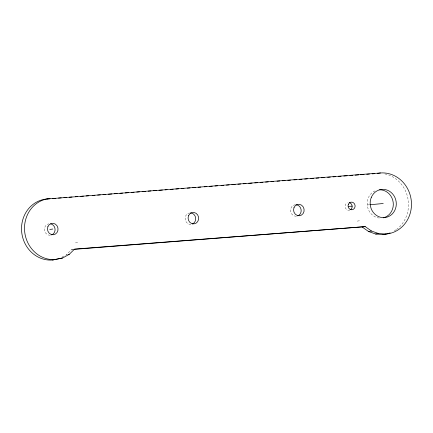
<?xml version="1.0" encoding="UTF-8"?>
<svg xmlns="http://www.w3.org/2000/svg" width="433" height="433" viewBox="0 0 433 433"><rect width="100%" height="100%" fill="white"/><g stroke="black" fill="none" stroke-linecap="round" stroke-linejoin="round"><path stroke-width="0.32" stroke-dasharray="2.17 1.62" d="M72.782 249.365L71.591 249.549L66.2 254.853L67.391 254.669M62.054 257.126L65.605 255.178M75.494 242.881L78.476 242.42M357.252 221.117L360.229 220.651M367.238 204.971L369.192 204.82M71.591 249.549L72.939 249.446M379.227 218.048A14.181 13.039 81.2 0 1 367.303 205.583A14.181 13.039 81.2 0 1 375.66 190.585M384.894 173.914A30.667 28.194 81.2 0 1 407.778 197.827A30.667 28.194 81.2 0 1 396.671 229.322M396.119 229.717A30.667 28.194 81.2 0 1 393.824 231.179M50.288 235.222A5.748 5.288 81.2 0 1 44.529 230.156A5.748 5.288 81.2 0 1 48.81 223.829M349.842 210.027A3.832 3.524 81.2 0 1 345.296 207.661A3.832 3.524 81.2 0 1 347.369 202.796M296.383 216.208A5.748 5.288 81.2 0 1 290.624 211.142A5.748 5.288 81.2 0 1 294.905 204.814M190.91 224.359A5.748 5.288 81.2 0 1 185.156 219.287A5.748 5.288 81.2 0 1 189.432 212.966"/><path stroke-width="0.65" d="M69.177 254.388L74.568 249.089L365.263 226.627L371.519 231.033L378.577 233.555L385.949 234.036A30.667 28.194 81.2 0 0 411.35 201.329A30.667 28.194 81.2 0 0 380.499 172.973L47.051 198.964A30.667 28.194 81.2 0 0 21.65 231.671A30.667 28.194 81.2 0 0 52.501 260.027L62.666 257.965L69.177 254.388L67.986 254.577M52.501 260.027L62.666 257.965M377.522 173.433L380.499 172.973M49.773 229.495L52.756 229.035M383.227 203.505L369.842 204.771M73.615 249.392L365.263 226.627M362.286 227.092L368.543 231.493L371.519 231.033M368.543 231.493L375.6 234.02L378.577 233.555M375.6 234.02L382.972 234.497L385.949 234.036M47.051 198.964L49.746 198.758M52.447 198.547L55.819 198.287M58.515 198.081L61.215 197.87M63.911 197.665L66.606 197.453M69.307 197.248L72.002 197.037M75.374 196.777L77.399 196.62M80.771 196.36L83.472 196.149M86.167 195.943L88.862 195.732M92.24 195.472L94.935 195.267M97.631 195.056L100.332 194.85M103.027 194.639L105.728 194.433M108.423 194.222L111.795 193.962M114.496 193.757L117.191 193.546M119.887 193.34L122.588 193.129M125.283 192.923L128.655 192.658M131.356 192.452L134.051 192.241M136.752 192.036L139.448 191.824M142.143 191.619L145.515 191.359M148.216 191.148L150.911 190.942M153.612 190.731L156.308 190.525M159.008 190.314L162.38 190.055M165.076 189.849L167.1 189.692M170.472 189.432L173.168 189.221M175.868 189.015L178.564 188.804M181.265 188.599L183.96 188.387M187.332 188.128L190.027 187.917M192.728 187.711L195.424 187.5M198.125 187.294L200.82 187.083M204.192 186.823L206.893 186.618M209.588 186.406L212.284 186.201M214.984 185.99L217.68 185.784M221.052 185.524L223.753 185.313M226.448 185.108L229.149 184.896M231.844 184.691L235.216 184.426M237.912 184.22L240.613 184.009M243.308 183.803L246.009 183.592M248.704 183.386L252.076 183.127M254.777 182.915L257.473 182.71M260.168 182.499L262.869 182.293M265.564 182.082L268.265 181.876M270.961 181.665L273.661 181.459M277.033 181.2L279.729 180.989M282.424 180.783L285.125 180.572M287.821 180.366L290.521 180.155M293.893 179.895L296.589 179.684M299.29 179.479L301.985 179.267M304.68 179.062L307.381 178.851M310.753 178.591L313.449 178.385M316.15 178.174L318.845 177.968M321.546 177.757L324.241 177.552M327.613 177.292L330.309 177.081M333.009 176.875L335.705 176.664M338.406 176.458L341.101 176.247M343.802 176.042L347.174 175.776M349.869 175.571L352.565 175.36M355.266 175.154L358.638 174.894M360.662 174.737L364.034 174.477M366.729 174.266L369.43 174.061M372.126 173.85L374.821 173.644M348.603 206.411L352.121 206.14M55.478 259.567A30.667 28.194 81.2 0 1 24.627 231.206A30.667 28.194 81.2 0 1 50.028 198.503M379.552 189.816A14.181 13.039 81.2 0 1 393.186 202.346A14.181 13.039 81.2 0 1 383.194 217.837M390.16 232.894A30.667 28.194 81.2 0 1 382.972 234.497M50.645 223.861A5.748 5.288 81.2 0 1 55.051 229.089A5.748 5.288 81.2 0 1 51.635 234.924M349.187 202.655A3.832 3.524 81.2 0 1 352.045 205.643A3.832 3.524 81.2 0 1 350.66 209.583M295.82 204.744A5.748 5.288 81.2 0 1 301.081 209.577A5.748 5.288 81.2 0 1 297.731 215.91M190.352 212.895A5.748 5.288 81.2 0 1 195.608 217.729A5.748 5.288 81.2 0 1 192.257 224.056M371.33 197.313A14.181 13.039 81.2 0 0 384.488 217.626A14.181 13.039 81.2 0 0 393.862 195.57A14.181 13.039 81.2 0 0 371.33 197.313M47.933 226.524A5.748 5.288 81.2 0 0 53.264 234.756A5.748 5.288 81.2 0 0 57.064 225.82A5.748 5.288 81.2 0 0 47.933 226.524M348.37 204.273A3.832 3.524 81.2 0 0 351.926 209.761A3.832 3.524 81.2 0 0 354.459 203.802A3.832 3.524 81.2 0 0 348.37 204.273M294.029 207.51A5.748 5.288 81.2 0 0 299.36 215.748A5.748 5.288 81.2 0 0 303.16 206.806A5.748 5.288 81.2 0 0 294.029 207.51M188.555 215.661A5.748 5.288 81.2 0 0 193.892 223.893A5.748 5.288 81.2 0 0 197.692 214.952A5.748 5.288 81.2 0 0 188.555 215.661"/></g></svg>
